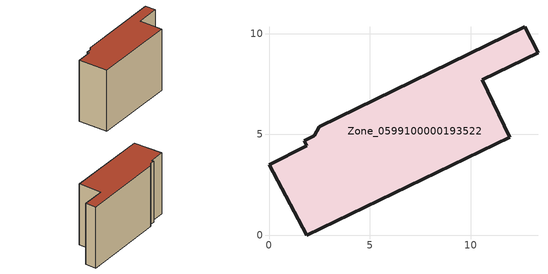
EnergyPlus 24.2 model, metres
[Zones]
Zone_0599100000193522
 floor ground (C_G): 11.95,4.87 1.86,0 0,3.5 1.88,4.43 1.75,4.7 2.25,4.93 2.5,5.38 12.69,10.34 13.34,9.06 10.57,7.7 z0
 wall outside (C_F): 13.34,9.06 12.69,10.34 2.5,5.38 2.25,4.93 1.75,4.7 1.88,4.43 0,3.5 1.86,0 11.95,4.87 10.57,7.7 13.34,9.06 z0:8.64
 roof outside (C_R): 1.86,0 11.95,4.87 10.57,7.7 13.34,9.06 12.69,10.34 2.5,5.38 2.25,4.93 1.75,4.7 1.88,4.43 0,3.5 z8.64
[BUILDING]
Pand.0599100000193522: North Axis=0; Terrain=City; Loads Convergence Tolerance Value=0.04; Temperature Convergence Tolerance Value=0.4; Solar Distribution=FullExterior; Maximum Number of Warmup Days=25; Minimum Number of Warmup Days=1
[Site:Location]
Rotterdam.The.Hague.AP_ZH_NLD Design_Conditions: Latitude=51.96; Longitude=4.45; Time Zone=1; Elevation=-4.5
[SITE:GROUNDTEMPERATURE:BUILDINGSURFACE]
18, 18, 18, 18, 18, 18, 18, 18, 18, 18, 18, 18
[MATERIAL] Thermal Absorptance=0.9; Solar Absorptance=0.7; Visible Absorptance=0.7
Name | Roughness | Thickness | Conductivity | Density | Specific Heat
G.TC.1946-1964 | MediumSmooth | 0.15 | 1 | 540 | 1210
F.TC.1946-1964 | Rough | 0.3 | 0.857143 | 1920 | 840
R.TC.1946-1964 | MediumRough | 0.2 | 0.235294 | 1500 | 1000
[CONSTRUCTION]
C_G: G.TC.1946-1964
C_F: F.TC.1946-1964
C_R: R.TC.1946-1964
[ZONE]
Zone_0599100000193522: Type=1; Multiplier=1; Ceiling Height=Autocalculate; Volume=Autocalculate; Floor Area=autocalculate; Part of Total Floor Area=Yes
[ZONEINFILTRATION:DESIGNFLOWRATE]
Infil_Zone_0599100000193522: Zone or ZoneList or Space or SpaceList=Zone_0599100000193522; Schedule=AlwaysOn; Design Flow Rate Calculation Method=Flow/Area; Flow Rate per Floor Area=0.003; Constant Term Coefficient=1; Temperature Term Coefficient=0; Velocity Term Coefficient=0; Velocity Squared Term Coefficient=0
[HVACTEMPLATE:ZONE:IDEALLOADSAIRSYSTEM]
Zone_0599100000193522: Maximum Heating Supply Air Temperature=50; Minimum Cooling Supply Air Temperature=13; Maximum Heating Supply Air Humidity Ratio=0.0156; Minimum Cooling Supply Air Humidity Ratio=0.0077; Heating Limit=NoLimit; Cooling Limit=NoLimit; Dehumidification Control Type=ConstantSensibleHeatRatio; Cooling Sensible Heat Ratio=0.7; Dehumidification Setpoint=60; Humidification Control Type=None; Humidification Setpoint=30; Outdoor Air Method=None; Outdoor Air Flow Rate per Person=0.00944; Outdoor Air Flow Rate per Zone Floor Area=0; Outdoor Air Flow Rate per Zone=0; Demand Controlled Ventilation Type=None; Outdoor Air Economizer Type=NoEconomizer; Heat Recovery Type=None; Sensible Heat Recovery Effectiveness=0.7; Latent Heat Recovery Effectiveness=0.65
[ZONECONTROL:THERMOSTAT]
ThermostatControl_Zone_0599100000193522: Zone or ZoneList=Zone_0599100000193522; Control Type Schedule=DualSetpointControlType; Control 1=Thermostat_Zone_0599100000193522; Temperature Difference Between Cutout And Setpoint=0
[THERMOSTATSETPOINT:DUALSETPOINT]
Thermostat_Zone_0599100000193522: Heating Setpoint Temperature Schedule=HeatingSetpoint_Zone_0599100000193522; Cooling Setpoint Temperature Schedule=CoolingSetpoint_Zone_0599100000193522
[SCHEDULE:COMPACT]
HeatingSetpoint_Zone_0599100000193522: Through: 12/31, For: AllDays, Until: 24:00, 21
CoolingSetpoint_Zone_0599100000193522: Through: 12/31, For: AllDays, Until: 24:00, 24
DualSetpointControlType: Through: 12/31, For: AllDays, Until: 24:00, 4
AlwaysOn: Through: 12/31, For: AllDays, Until: 24:00, 1
